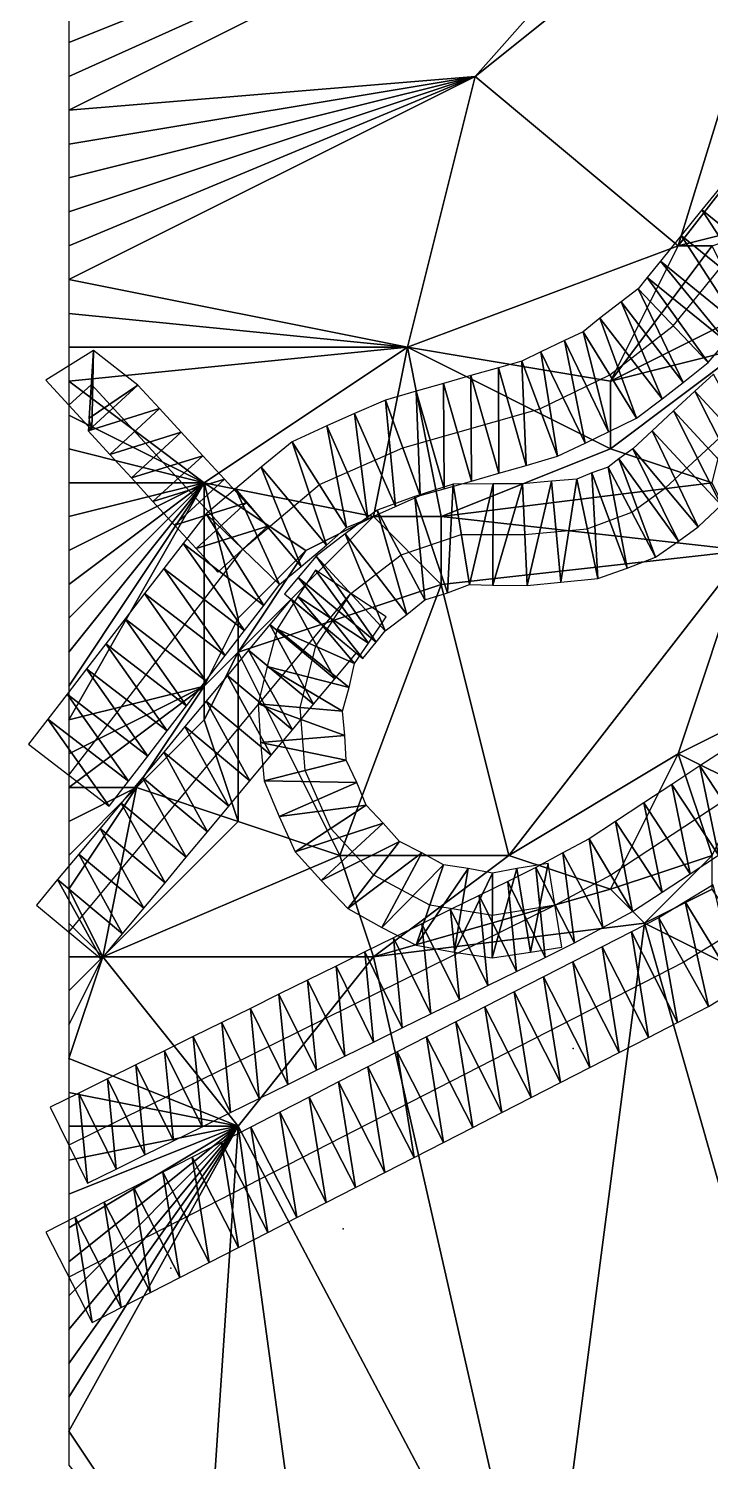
# Model space of a CAD drawing. Header units: metres. Extents: x -1103 to 901, y -902 to 905.
# Drawn here: x -1102.4 to -1062.1, y -753.8 to -669.2 of the extents above; entities that cross this region are included whole.
import ezdxf

# ---------------------------------------------------------------- set-up
doc = ezdxf.new("R2010")
doc.units = ezdxf.units.M
for name, color, linetype in [('OSM_BUILDING_ROOFS', 1, 'CONTINUOUS'), ('OSM_BUILDING_WALLS', 8, 'CONTINUOUS'), ('OSM_ROAD_AXES', 2, 'CONTINUOUS'), ('OSM_ROAD_SURFACE', 9, 'CONTINUOUS'), ('OSM_TERRAIN', 3, 'CONTINUOUS'), ('OSM_TREES', 3, 'CONTINUOUS')]:
    doc.layers.add(name, color=color, linetype=linetype)

msp = doc.modelspace()

# ---------------------------------------------------------------- linework, layer by layer
at = {"layer": 'OSM_BUILDING_ROOFS'}
for points in [[(-1076.196, -780.4, 11.295), (-901.164, -715.469, 11.295), (-908.637, -700.12, 11.295)], [(-1076.196, -780.4, 11.295), (-908.637, -700.12, 11.295), (-909.61, -700.584, 11.295)], [(-909.61, -700.584, 11.295), (-1058.71, -771.995, 11.295), (-1076.196, -780.4, 11.295)], [(-1076.196, -780.4, 11.295), (-1073.864, -798.415, 11.295), (-901.164, -715.469, 11.295)]]:
    msp.add_3dface(points, dxfattribs=at)
at = {"layer": 'OSM_BUILDING_WALLS'}
for points in [[(-1073.864, -798.415, 6.095), (-901.164, -715.469, 6.095), (-901.164, -715.469, 11.295)], [(-1073.864, -798.415, 6.095), (-901.164, -715.469, 11.295), (-1073.864, -798.415, 11.295)]]:
    msp.add_3dface(points, dxfattribs=at)
at = {"layer": 'OSM_ROAD_AXES'}
for points in [[(-942.707, -541.634, 15.245), (-965.255, -603.321, 12.366), (-977.613, -633.059, 12.271), (-984.775, -649.393, 13.875), (-995.707, -665.086, 16.563), (-1012.596, -684.318, 18.854), (-1024.843, -696.317, 18.719), (-1036.505, -705.972, 16.873), (-1048.829, -715.229, 13.77), (-1063.674, -724.308, 11.18), (-1100, -742.912, 11.933)], [(-949.372, -542.673, 15.503), (-965.974, -589.243, 13.023), (-973.048, -605.389, 12.264), (-976.121, -612.401, 12.194), (-988.191, -635.647, 12.846), (-995.74, -648.144, 14.9), (-1005.544, -662.134, 17.192), (-1016.2, -675.637, 18.234), (-1027.684, -687.05, 18.171), (-1045.381, -702.787, 15.625), (-1056.368, -711.535, 13.048), (-1067.985, -719.177, 11.428), (-1071.279, -720.947, 11.315), (-1100, -735.112, 11.938)], [(-1084.952, -704.469, 12.255), (-1083.35, -702.534, 12.291), (-1080.376, -700.255, 12.331), (-1076.817, -699.05, 12.452), (-1073.059, -699.061, 12.676), (-1069.378, -698.718, 12.894), (-1066.747, -697.734, 13.036), (-1064.758, -696.296, 13.141), (-1059.717, -691.629, 13.741), (-999.013, -616.482, 12.354), (-995.851, -611.605, 12.159), (-994.514, -607.17, 12.147), (-994.083, -602.061, 12.143), (-994.381, -598.345, 12.145), (-993.453, -594.729, 12.137), (-991.397, -591.61, 12.118), (-984.334, -584.831, 12.391)], [(-1062.724, -684.795, 13.652), (-1020.987, -633.314, 14.085)], [(-1100, -713.273, 12.411), (-1089.728, -699.924, 12.682), (-1085.196, -696.108, 12.567), (-1080.277, -693.941, 12.58), (-1072.186, -691.629, 13.074), (-1068.041, -689.627, 13.226), (-1064.294, -686.73, 13.504), (-1062.724, -684.795, 13.652)], [(-1100, -691.416, 12.969), (-1098.67, -690.192, 12.958), (-1089.728, -699.924, 12.682)], [(-1071.279, -720.947, 11.315), (-1074.982, -721.555, 11.238), (-1078.685, -720.936, 11.171), (-1081.99, -719.166, 11.289), (-1084.532, -716.413, 11.473), (-1086.036, -712.996, 11.712), (-1086.334, -709.269, 11.958), (-1085.406, -705.652, 12.183), (-1083.35, -702.534, 12.291)], [(-1100, -722.533, 12.071), (-1084.952, -704.469, 12.255)]]:
    msp.add_polyline3d(points, dxfattribs=at)
at = {"layer": 'OSM_ROAD_SURFACE'}
for points in [[(-1057.939, -683.656, 14.249), (-1061.372, -678.363, 14.252), (-1062.599, -679.877, 14.199)], [(-1059.166, -685.17, 14.021), (-1062.599, -679.877, 14.199), (-1063.827, -681.391, 14.146)], [(-1059.166, -685.17, 14.021), (-1057.939, -683.656, 14.249), (-1062.599, -679.877, 14.199)], [(-1060.394, -686.684, 13.877), (-1063.827, -681.391, 14.146), (-1065.054, -682.905, 14.02)], [(-1060.394, -686.684, 13.877), (-1059.166, -685.17, 14.021), (-1063.827, -681.391, 14.146)], [(-1061.179, -687.652, 13.914), (-1065.054, -682.905, 14.02), (-1065.839, -683.873, 13.899)], [(-1061.179, -687.652, 13.914), (-1060.394, -686.684, 13.877), (-1065.054, -682.905, 14.02)], [(-1062.227, -688.904, 13.898), (-1065.839, -683.873, 13.899), (-1066.361, -684.556, 13.815)], [(-1062.227, -688.904, 13.898), (-1061.179, -687.652, 13.914), (-1065.839, -683.873, 13.899)], [(-1063.708, -690.069, 13.723), (-1066.361, -684.556, 13.815), (-1067.378, -685.323, 13.703)], [(-1063.708, -690.069, 13.723), (-1062.227, -688.904, 13.898), (-1066.361, -684.556, 13.815)], [(-1064.957, -691.035, 13.576), (-1067.378, -685.323, 13.703), (-1068.627, -686.288, 13.563)], [(-1064.957, -691.035, 13.576), (-1063.708, -690.069, 13.723), (-1067.378, -685.323, 13.703)], [(-1066.459, -692.176, 13.399), (-1068.627, -686.288, 13.563), (-1069.623, -687.079, 13.45)], [(-1066.459, -692.176, 13.399), (-1064.957, -691.035, 13.576), (-1068.627, -686.288, 13.563)], [(-1069.5, -693.663, 13.155), (-1070.727, -687.593, 13.358), (-1072.109, -688.261, 13.241)], [(-1068.118, -692.996, 13.217), (-1069.623, -687.079, 13.45), (-1070.727, -687.593, 13.358)], [(-1069.5, -693.663, 13.155), (-1068.118, -692.996, 13.217), (-1070.727, -687.593, 13.358)], [(-1068.118, -692.996, 13.217), (-1066.459, -692.176, 13.399), (-1069.623, -687.079, 13.45)], [(-1098.645, -692.888, 12.994), (-1098.543, -688.196, 13.008), (-1101.355, -689.945, 13.001)], [(-1098.645, -692.888, 12.994), (-1098.797, -692.188, 12.996), (-1098.543, -688.196, 13.008)], [(-1098.797, -692.188, 12.996), (-1095.92, -690.229, 12.992), (-1098.543, -688.196, 13.008)], [(-1071.129, -694.437, 13.023), (-1072.109, -688.261, 13.241), (-1073.243, -688.822, 13.144)], [(-1071.129, -694.437, 13.023), (-1069.5, -693.663, 13.155), (-1072.109, -688.261, 13.241)], [(-1074.598, -695.438, 12.781), (-1074.628, -689.207, 13.079), (-1076.246, -689.669, 13.035)], [(-1072.98, -694.976, 12.893), (-1073.243, -688.822, 13.144), (-1074.628, -689.207, 13.079)], [(-1074.598, -695.438, 12.781), (-1072.98, -694.976, 12.893), (-1074.628, -689.207, 13.079)], [(-1072.98, -694.976, 12.893), (-1071.129, -694.437, 13.023), (-1073.243, -688.822, 13.144)], [(-1098.797, -692.188, 12.996), (-1098.865, -692.936, 12.998), (-1095.92, -690.229, 12.992)], [(-1098.865, -692.936, 12.998), (-1094.643, -691.619, 12.959), (-1095.92, -690.229, 12.992)], [(-1077.835, -696.363, 12.556), (-1077.865, -690.132, 12.933), (-1079.483, -690.594, 12.821)], [(-1076.216, -695.901, 12.668), (-1076.246, -689.669, 13.035), (-1077.865, -690.132, 12.933)], [(-1077.835, -696.363, 12.556), (-1076.216, -695.901, 12.668), (-1077.865, -690.132, 12.933)], [(-1076.216, -695.901, 12.668), (-1074.598, -695.438, 12.781), (-1076.246, -689.669, 13.035)], [(-1058.939, -694.997, 13.822), (-1061.919, -689.591, 13.915), (-1063.016, -690.594, 13.77)], [(-1080.707, -697.409, 12.438), (-1081.302, -691.121, 12.798), (-1083.126, -691.918, 12.811)], [(-1079.252, -696.76, 12.495), (-1079.483, -690.594, 12.821), (-1081.302, -691.121, 12.798)], [(-1080.707, -697.409, 12.438), (-1079.252, -696.76, 12.495), (-1081.302, -691.121, 12.798)], [(-1079.252, -696.76, 12.495), (-1077.835, -696.363, 12.556), (-1079.483, -690.594, 12.821)], [(-1060.199, -696.164, 13.636), (-1063.016, -690.594, 13.77), (-1064.276, -691.761, 13.602)], [(-1060.199, -696.164, 13.636), (-1058.939, -694.997, 13.822), (-1063.016, -690.594, 13.77)], [(-1098.865, -692.936, 12.998), (-1097.588, -694.326, 12.975), (-1094.643, -691.619, 12.959)], [(-1097.588, -694.326, 12.975), (-1093.365, -693.01, 12.925), (-1094.643, -691.619, 12.959)], [(-1082.346, -698.131, 12.407), (-1083.126, -691.918, 12.811), (-1084.766, -692.641, 12.822)], [(-1082.346, -698.131, 12.407), (-1080.707, -697.409, 12.438), (-1083.126, -691.918, 12.811)], [(-1061.459, -697.331, 13.383), (-1064.276, -691.761, 13.602), (-1065.536, -692.928, 13.434)], [(-1061.459, -697.331, 13.383), (-1060.199, -696.164, 13.636), (-1064.276, -691.761, 13.602)], [(-1083.591, -698.643, 12.483), (-1084.766, -692.641, 12.822), (-1086.801, -693.574, 12.834)], [(-1083.591, -698.643, 12.483), (-1082.346, -698.131, 12.407), (-1084.766, -692.641, 12.822)], [(-1097.588, -694.326, 12.975), (-1096.31, -695.716, 12.949), (-1093.365, -693.01, 12.925)], [(-1096.31, -695.716, 12.949), (-1092.088, -694.4, 12.891), (-1093.365, -693.01, 12.925)], [(-1084.774, -699.675, 12.516), (-1086.801, -693.574, 12.834), (-1088.639, -695.085, 12.801)], [(-1084.774, -699.675, 12.516), (-1083.591, -698.643, 12.483), (-1086.801, -693.574, 12.834)], [(-1062.833, -698.597, 13.316), (-1065.536, -692.928, 13.434), (-1066.682, -693.995, 13.28)], [(-1062.833, -698.597, 13.316), (-1061.459, -697.331, 13.383), (-1065.536, -692.928, 13.434)], [(-1096.31, -695.716, 12.949), (-1095.033, -697.106, 12.92), (-1092.088, -694.4, 12.891)], [(-1095.033, -697.106, 12.92), (-1090.81, -695.79, 12.832), (-1092.088, -694.4, 12.891)], [(-1063.995, -699.446, 13.257), (-1066.682, -693.995, 13.28), (-1067.51, -694.583, 13.192)], [(-1063.995, -699.446, 13.257), (-1062.833, -698.597, 13.316), (-1066.682, -693.995, 13.28)], [(-1086.285, -700.947, 12.53), (-1088.639, -695.085, 12.801), (-1090.149, -696.357, 12.773)], [(-1086.285, -700.947, 12.53), (-1084.774, -699.675, 12.516), (-1088.639, -695.085, 12.801)], [(-1067.011, -701.036, 13.038), (-1068.14, -695.077, 13.125), (-1069.114, -695.416, 13.055)], [(-1065.354, -700.391, 13.164), (-1067.51, -694.583, 13.192), (-1068.14, -695.077, 13.125)], [(-1067.011, -701.036, 13.038), (-1065.354, -700.391, 13.164), (-1068.14, -695.077, 13.125)], [(-1065.354, -700.391, 13.164), (-1063.995, -699.446, 13.257), (-1067.51, -694.583, 13.192)], [(-1095.033, -697.106, 12.92), (-1093.755, -698.497, 12.818), (-1090.81, -695.79, 12.832)], [(-1093.755, -698.497, 12.818), (-1089.533, -697.18, 12.758), (-1090.81, -695.79, 12.832)], [(-1077.634, -702.494, 12.364), (-1077.3, -696.089, 12.6), (-1079.559, -696.811, 12.487)], [(-1077.634, -702.494, 12.364), (-1076.334, -702.011, 12.472), (-1077.3, -696.089, 12.6)], [(-1076.334, -702.011, 12.472), (-1074.929, -696.055, 12.726), (-1077.3, -696.089, 12.6)], [(-1076.334, -702.011, 12.472), (-1074.947, -702.055, 12.54), (-1074.929, -696.055, 12.726)], [(-1074.947, -702.055, 12.54), (-1073.193, -696.064, 12.816), (-1074.929, -696.055, 12.726)], [(-1074.947, -702.055, 12.54), (-1072.925, -702.058, 12.645), (-1073.193, -696.064, 12.816)], [(-1072.925, -702.058, 12.645), (-1071.497, -695.902, 12.907), (-1073.193, -696.064, 12.816)], [(-1072.925, -702.058, 12.645), (-1070.94, -701.877, 12.764), (-1071.497, -695.902, 12.907)], [(-1070.94, -701.877, 12.764), (-1069.995, -695.782, 12.986), (-1071.497, -695.902, 12.907)], [(-1070.94, -701.877, 12.764), (-1068.761, -701.654, 12.896), (-1069.995, -695.782, 12.986)], [(-1068.761, -701.654, 12.896), (-1069.114, -695.416, 13.055), (-1069.995, -695.782, 12.986)], [(-1068.761, -701.654, 12.896), (-1067.011, -701.036, 13.038), (-1069.114, -695.416, 13.055)], [(-1087.566, -702.004, 12.56), (-1090.149, -696.357, 12.773), (-1091.889, -697.843, 12.825)], [(-1087.566, -702.004, 12.56), (-1086.285, -700.947, 12.53), (-1090.149, -696.357, 12.773)], [(-1078.965, -702.903, 12.339), (-1079.559, -696.811, 12.487), (-1081.788, -697.608, 12.41)], [(-1078.965, -702.903, 12.339), (-1077.634, -702.494, 12.364), (-1079.559, -696.811, 12.487)], [(-1093.755, -698.497, 12.818), (-1092.478, -699.887, 12.788), (-1089.533, -697.18, 12.758)], [(-1088.492, -703.237, 12.505), (-1091.889, -697.843, 12.825), (-1093.247, -699.578, 12.787)], [(-1092.478, -699.887, 12.788), (-1088.255, -698.571, 12.72), (-1089.533, -697.18, 12.758)], [(-1088.492, -703.237, 12.505), (-1087.566, -702.004, 12.56), (-1091.889, -697.843, 12.825)], [(-1080.038, -703.776, 12.294), (-1081.788, -697.608, 12.41), (-1083.688, -699.013, 12.466)], [(-1080.038, -703.776, 12.294), (-1078.965, -702.903, 12.339), (-1081.788, -697.608, 12.41)], [(-1092.478, -699.887, 12.788), (-1091.2, -701.277, 12.745), (-1088.255, -698.571, 12.72)], [(-1089.633, -704.72, 12.443), (-1093.247, -699.578, 12.787), (-1094.388, -701.061, 12.752)], [(-1089.633, -704.72, 12.443), (-1088.492, -703.237, 12.505), (-1093.247, -699.578, 12.787)], [(-1081.318, -704.741, 12.246), (-1083.688, -699.013, 12.466), (-1085.382, -700.327, 12.499)], [(-1081.318, -704.741, 12.246), (-1080.038, -703.776, 12.294), (-1083.688, -699.013, 12.466)], [(-1081.841, -705.415, 12.208), (-1085.382, -700.327, 12.499), (-1086.462, -701.588, 12.454)], [(-1081.841, -705.415, 12.208), (-1081.318, -704.741, 12.246), (-1085.382, -700.327, 12.499)], [(-1090.774, -706.203, 12.527), (-1094.388, -701.061, 12.752), (-1095.529, -702.544, 12.717)], [(-1090.774, -706.203, 12.527), (-1089.633, -704.72, 12.443), (-1094.388, -701.061, 12.752)], [(-1082.29, -705.469, 12.209), (-1085.437, -701.158, 12.377), (-1086.465, -702.717, 12.315)], [(-1082.29, -705.469, 12.209), (-1081.262, -703.91, 12.299), (-1085.437, -701.158, 12.377)], [(-1082.642, -706.382, 12.154), (-1086.462, -701.588, 12.454), (-1087.263, -702.556, 12.416)], [(-1082.642, -706.382, 12.154), (-1081.841, -705.415, 12.208), (-1086.462, -701.588, 12.454)], [(-1091.916, -707.686, 12.653), (-1095.529, -702.544, 12.717), (-1096.671, -704.027, 12.685)], [(-1091.916, -707.686, 12.653), (-1090.774, -706.203, 12.527), (-1095.529, -702.544, 12.717)], [(-1084.286, -707.574, 12.095), (-1086.873, -702.869, 12.312), (-1088.127, -704.374, 12.29)], [(-1083.12, -706.665, 12.141), (-1086.465, -702.717, 12.315), (-1087.691, -704.64, 12.291)], [(-1084.286, -707.574, 12.095), (-1083.032, -706.069, 12.179), (-1086.873, -702.869, 12.312)], [(-1083.12, -706.665, 12.141), (-1082.29, -705.469, 12.209), (-1086.465, -702.717, 12.315)], [(-1093.057, -709.17, 12.575), (-1096.671, -704.027, 12.685), (-1097.812, -705.51, 12.66)], [(-1093.057, -709.17, 12.575), (-1091.916, -707.686, 12.653), (-1096.671, -704.027, 12.685)], [(-1085.54, -709.08, 12.011), (-1088.127, -704.374, 12.29), (-1089.381, -705.88, 12.263)], [(-1083.448, -708.082, 12.053), (-1087.691, -704.64, 12.291), (-1088.291, -706.839, 12.188)], [(-1085.54, -709.08, 12.011), (-1084.286, -707.574, 12.095), (-1088.127, -704.374, 12.29)], [(-1083.448, -708.082, 12.053), (-1083.12, -706.665, 12.141), (-1087.691, -704.64, 12.291)], [(-1094.198, -710.653, 12.467), (-1097.812, -705.51, 12.66), (-1098.953, -706.994, 12.635)], [(-1094.198, -710.653, 12.467), (-1093.057, -709.17, 12.575), (-1097.812, -705.51, 12.66)], [(-1086.793, -710.585, 11.928), (-1089.381, -705.88, 12.263), (-1090.635, -707.385, 12.242)], [(-1086.793, -710.585, 11.928), (-1085.54, -709.08, 12.011), (-1089.381, -705.88, 12.263)], [(-1095.34, -712.136, 12.359), (-1098.953, -706.994, 12.635), (-1100.095, -708.477, 12.572)], [(-1095.34, -712.136, 12.359), (-1094.198, -710.653, 12.467), (-1098.953, -706.994, 12.635)], [(-1083.843, -709.482, 11.966), (-1088.291, -706.839, 12.188), (-1088.825, -709.055, 12.085)], [(-1083.843, -709.482, 11.966), (-1083.448, -708.082, 12.053), (-1088.291, -706.839, 12.188)], [(-1088.047, -712.091, 11.951), (-1090.635, -707.385, 12.242), (-1091.889, -708.89, 12.405)], [(-1088.047, -712.091, 11.951), (-1086.793, -710.585, 11.928), (-1090.635, -707.385, 12.242)], [(-1096.481, -713.619, 12.25), (-1100.095, -708.477, 12.572), (-1101.236, -709.96, 12.558)], [(-1096.481, -713.619, 12.25), (-1095.34, -712.136, 12.359), (-1100.095, -708.477, 12.572)], [(-1089.301, -713.596, 12.063), (-1091.889, -708.89, 12.405), (-1093.143, -710.396, 12.361)], [(-1089.301, -713.596, 12.063), (-1088.047, -712.091, 11.951), (-1091.889, -708.89, 12.405)], [(-1083.693, -710.932, 11.87), (-1083.843, -709.482, 11.966), (-1088.825, -709.055, 12.085)], [(-1083.693, -710.932, 11.87), (-1088.825, -709.055, 12.085), (-1088.677, -711.332, 12.032)], [(-1097.622, -715.102, 12.259), (-1101.236, -709.96, 12.558), (-1102.378, -711.443, 12.538)], [(-1097.622, -715.102, 12.259), (-1096.481, -713.619, 12.25), (-1101.236, -709.96, 12.558)], [(-1090.555, -715.101, 12.117), (-1093.143, -710.396, 12.361), (-1094.397, -711.901, 12.294)], [(-1090.555, -715.101, 12.117), (-1089.301, -713.596, 12.063), (-1093.143, -710.396, 12.361)], [(-1083.611, -712.384, 11.775), (-1083.693, -710.932, 11.87), (-1088.677, -711.332, 12.032)], [(-1083.611, -712.384, 11.775), (-1088.677, -711.332, 12.032), (-1088.46, -713.607, 11.971)], [(-1091.809, -716.607, 12.113), (-1094.397, -711.901, 12.294), (-1095.651, -713.406, 12.221)], [(-1091.809, -716.607, 12.113), (-1090.555, -715.101, 12.117), (-1094.397, -711.901, 12.294)], [(-1061.061, -711.63, 12.531), (-1062.72, -712.722, 12.243), (-1059.973, -716.899, 11.989)], [(-1082.996, -713.697, 11.682), (-1083.611, -712.384, 11.775), (-1088.46, -713.607, 11.971)], [(-1062.72, -712.722, 12.243), (-1064.38, -713.813, 11.957), (-1061.632, -717.991, 11.858)], [(-1062.72, -712.722, 12.243), (-1061.632, -717.991, 11.858), (-1059.973, -716.899, 11.989)], [(-1093.063, -718.112, 12.116), (-1095.651, -713.406, 12.221), (-1096.905, -714.912, 12.223)], [(-1093.063, -718.112, 12.116), (-1091.809, -716.607, 12.113), (-1095.651, -713.406, 12.221)], [(-1082.996, -713.697, 11.682), (-1088.46, -713.607, 11.971), (-1087.572, -715.711, 11.84)], [(-1082.441, -715.042, 11.587), (-1082.996, -713.697, 11.682), (-1087.572, -715.711, 11.84)], [(-1064.38, -713.813, 11.957), (-1066.04, -714.905, 11.811), (-1063.292, -719.082, 11.683)], [(-1064.38, -713.813, 11.957), (-1063.292, -719.082, 11.683), (-1061.632, -717.991, 11.858)], [(-1094.317, -719.617, 12.118), (-1096.905, -714.912, 12.223), (-1098.159, -716.417, 12.261)], [(-1094.317, -719.617, 12.118), (-1093.063, -718.112, 12.116), (-1096.905, -714.912, 12.223)], [(-1082.441, -715.042, 11.587), (-1087.572, -715.711, 11.84), (-1086.623, -717.783, 11.659)], [(-1081.424, -716.094, 11.501), (-1082.441, -715.042, 11.587), (-1086.623, -717.783, 11.659)], [(-1066.04, -714.905, 11.811), (-1067.699, -715.997, 11.671), (-1064.951, -720.174, 11.475)], [(-1066.04, -714.905, 11.811), (-1064.951, -720.174, 11.475), (-1063.292, -719.082, 11.683)], [(-1095.571, -721.123, 12.121), (-1098.159, -716.417, 12.261), (-1099.413, -717.923, 12.3)], [(-1095.571, -721.123, 12.121), (-1094.317, -719.617, 12.118), (-1098.159, -716.417, 12.261)], [(-1081.424, -716.094, 11.501), (-1086.623, -717.783, 11.659), (-1085.098, -719.485, 11.447)], [(-1080.46, -717.189, 11.413), (-1081.424, -716.094, 11.501), (-1085.098, -719.485, 11.447)], [(-1067.699, -715.997, 11.671), (-1069.268, -717.031, 11.538), (-1066.702, -721.323, 11.256)], [(-1067.699, -715.997, 11.671), (-1066.702, -721.323, 11.256), (-1064.951, -720.174, 11.475)], [(-1080.46, -717.189, 11.413), (-1085.098, -719.485, 11.447), (-1083.519, -721.144, 11.313)], [(-1079.157, -717.847, 11.35), (-1080.46, -717.189, 11.413), (-1083.519, -721.144, 11.313)], [(-1069.268, -717.031, 11.538), (-1070.815, -717.86, 11.419), (-1068.449, -722.264, 11.169)], [(-1069.268, -717.031, 11.538), (-1068.449, -722.264, 11.169), (-1066.702, -721.323, 11.256)], [(-1096.825, -722.628, 12.124), (-1099.413, -717.923, 12.3), (-1100.667, -719.428, 12.139)], [(-1096.825, -722.628, 12.124), (-1095.571, -721.123, 12.121), (-1099.413, -717.923, 12.3)], [(-1079.157, -717.847, 11.35), (-1083.519, -721.144, 11.313), (-1081.517, -722.255, 11.215)], [(-1077.878, -718.569, 11.298), (-1079.157, -717.847, 11.35), (-1081.517, -722.255, 11.215)], [(-1070.815, -717.86, 11.419), (-1072.423, -718.724, 11.308), (-1070.134, -723.169, 11.159)], [(-1070.815, -717.86, 11.419), (-1070.134, -723.169, 11.159), (-1068.449, -722.264, 11.169)], [(-1077.878, -718.569, 11.298), (-1081.517, -722.255, 11.215), (-1079.491, -723.302, 11.204)], [(-1076.421, -718.78, 11.268), (-1077.878, -718.569, 11.298), (-1079.491, -723.302, 11.204)], [(-1076.421, -718.78, 11.268), (-1079.491, -723.302, 11.204), (-1077.246, -723.711, 11.157)], [(-1074.978, -719.055, 11.252), (-1076.421, -718.78, 11.268), (-1077.246, -723.711, 11.157)], [(-1074.978, -719.055, 11.252), (-1077.246, -723.711, 11.157), (-1074.985, -724.055, 11.155)], [(-1073.536, -718.784, 11.283), (-1074.978, -719.055, 11.252), (-1074.985, -724.055, 11.155)], [(-1073.536, -718.784, 11.283), (-1074.985, -724.055, 11.155), (-1072.725, -723.718, 11.156)], [(-1072.423, -718.724, 11.308), (-1074.074, -719.538, 11.281), (-1071.862, -724.022, 11.154)], [(-1071.684, -718.48, 11.343), (-1073.536, -718.784, 11.283), (-1072.725, -723.718, 11.156)], [(-1071.684, -718.48, 11.343), (-1072.725, -723.718, 11.156), (-1070.874, -723.414, 11.158)], [(-1072.423, -718.724, 11.308), (-1071.862, -724.022, 11.154), (-1070.134, -723.169, 11.159)], [(-1098.079, -724.133, 12.126), (-1100.667, -719.428, 12.139), (-1101.921, -720.933, 12.134)], [(-1098.079, -724.133, 12.126), (-1096.825, -722.628, 12.124), (-1100.667, -719.428, 12.139)], [(-1074.074, -719.538, 11.281), (-1075.764, -720.371, 11.253), (-1073.552, -724.855, 11.149)], [(-1074.074, -719.538, 11.281), (-1073.552, -724.855, 11.149), (-1071.862, -724.022, 11.154)], [(-1061.94, -719.731, 11.517), (-1063.59, -720.74, 11.357), (-1060.459, -725.859, 11.334)], [(-1075.764, -720.371, 11.253), (-1077.453, -721.204, 11.224), (-1075.241, -725.689, 11.145)], [(-1075.764, -720.371, 11.253), (-1075.241, -725.689, 11.145), (-1073.552, -724.855, 11.149)], [(-1063.59, -720.74, 11.357), (-1065.141, -721.692, 11.225), (-1062.207, -726.925, 11.259)], [(-1063.59, -720.74, 11.357), (-1062.207, -726.925, 11.259), (-1060.459, -725.859, 11.334)], [(-1077.453, -721.204, 11.224), (-1079.143, -722.038, 11.196), (-1076.931, -726.522, 11.14)], [(-1077.453, -721.204, 11.224), (-1076.931, -726.522, 11.14), (-1075.241, -725.689, 11.145)], [(-1079.143, -722.038, 11.196), (-1080.832, -722.871, 11.181), (-1078.62, -727.355, 11.135)], [(-1079.143, -722.038, 11.196), (-1078.62, -727.355, 11.135), (-1076.931, -726.522, 11.14)], [(-1065.141, -721.692, 11.225), (-1066.771, -722.524, 11.162), (-1064.036, -727.865, 11.182)], [(-1065.141, -721.692, 11.225), (-1064.036, -727.865, 11.182), (-1062.207, -726.925, 11.259)], [(-1080.832, -722.871, 11.181), (-1082.522, -723.704, 11.195), (-1080.31, -728.188, 11.13)], [(-1080.832, -722.871, 11.181), (-1080.31, -728.188, 11.13), (-1078.62, -727.355, 11.135)], [(-1066.771, -722.524, 11.162), (-1068.501, -723.41, 11.157), (-1065.766, -728.75, 11.143)], [(-1066.771, -722.524, 11.162), (-1065.766, -728.75, 11.143), (-1064.036, -727.865, 11.182)], [(-1082.522, -723.704, 11.195), (-1084.211, -724.537, 11.283), (-1081.999, -729.022, 11.169)], [(-1082.522, -723.704, 11.195), (-1081.999, -729.022, 11.169), (-1080.31, -728.188, 11.13)], [(-1068.501, -723.41, 11.157), (-1070.231, -724.296, 11.152), (-1067.496, -729.636, 11.118)], [(-1068.501, -723.41, 11.157), (-1067.496, -729.636, 11.118), (-1065.766, -728.75, 11.143)], [(-1084.211, -724.537, 11.283), (-1085.901, -725.371, 11.372), (-1083.689, -729.855, 11.236)], [(-1084.211, -724.537, 11.283), (-1083.689, -729.855, 11.236), (-1081.999, -729.022, 11.169)], [(-1070.231, -724.296, 11.152), (-1071.961, -725.182, 11.147), (-1069.226, -730.522, 11.113)], [(-1070.231, -724.296, 11.152), (-1069.226, -730.522, 11.113), (-1067.496, -729.636, 11.118)], [(-1085.901, -725.371, 11.372), (-1087.59, -726.204, 11.462), (-1085.378, -730.688, 11.303)], [(-1085.901, -725.371, 11.372), (-1085.378, -730.688, 11.303), (-1083.689, -729.855, 11.236)], [(-1071.961, -725.182, 11.147), (-1073.69, -726.068, 11.142), (-1070.955, -731.408, 11.108)], [(-1071.961, -725.182, 11.147), (-1070.955, -731.408, 11.108), (-1069.226, -730.522, 11.113)], [(-1087.59, -726.204, 11.462), (-1089.279, -727.037, 11.552), (-1087.068, -731.522, 11.371)], [(-1087.59, -726.204, 11.462), (-1087.068, -731.522, 11.371), (-1085.378, -730.688, 11.303)], [(-1073.69, -726.068, 11.142), (-1075.42, -726.954, 11.137), (-1072.685, -732.294, 11.103)], [(-1073.69, -726.068, 11.142), (-1072.685, -732.294, 11.103), (-1070.955, -731.408, 11.108)], [(-1089.279, -727.037, 11.552), (-1090.969, -727.871, 11.642), (-1088.757, -732.355, 11.439)], [(-1089.279, -727.037, 11.552), (-1088.757, -732.355, 11.439), (-1087.068, -731.522, 11.371)], [(-1075.42, -726.954, 11.137), (-1077.15, -727.839, 11.132), (-1074.415, -733.18, 11.098)], [(-1075.42, -726.954, 11.137), (-1074.415, -733.18, 11.098), (-1072.685, -732.294, 11.103)], [(-1090.969, -727.871, 11.642), (-1092.658, -728.704, 11.731), (-1090.447, -733.188, 11.529)], [(-1090.969, -727.871, 11.642), (-1090.447, -733.188, 11.529), (-1088.757, -732.355, 11.439)], [(-1077.15, -727.839, 11.132), (-1078.88, -728.725, 11.127), (-1076.145, -734.066, 11.093)], [(-1077.15, -727.839, 11.132), (-1076.145, -734.066, 11.093), (-1074.415, -733.18, 11.098)], [(-1092.658, -728.704, 11.731), (-1094.348, -729.537, 11.811), (-1092.136, -734.021, 11.589)], [(-1092.658, -728.704, 11.731), (-1092.136, -734.021, 11.589), (-1090.447, -733.188, 11.529)], [(-1078.88, -728.725, 11.127), (-1080.61, -729.611, 11.122), (-1077.875, -734.952, 11.088)], [(-1078.88, -728.725, 11.127), (-1077.875, -734.952, 11.088), (-1076.145, -734.066, 11.093)], [(-1094.348, -729.537, 11.811), (-1096.037, -730.37, 11.871), (-1093.826, -734.855, 11.694)], [(-1094.348, -729.537, 11.811), (-1093.826, -734.855, 11.694), (-1092.136, -734.021, 11.589)], [(-1080.61, -729.611, 11.122), (-1082.34, -730.497, 11.186), (-1079.605, -735.838, 11.094)], [(-1080.61, -729.611, 11.122), (-1079.605, -735.838, 11.094), (-1077.875, -734.952, 11.088)], [(-1096.037, -730.37, 11.871), (-1097.727, -731.204, 11.93), (-1095.515, -735.688, 11.798)], [(-1096.037, -730.37, 11.871), (-1095.515, -735.688, 11.798), (-1093.826, -734.855, 11.694)], [(-1082.34, -730.497, 11.186), (-1084.069, -731.383, 11.255), (-1081.334, -736.723, 11.163)], [(-1082.34, -730.497, 11.186), (-1081.334, -736.723, 11.163), (-1079.605, -735.838, 11.094)], [(-1097.727, -731.204, 11.93), (-1099.416, -732.037, 11.982), (-1097.205, -736.521, 11.902)], [(-1097.727, -731.204, 11.93), (-1097.205, -736.521, 11.902), (-1095.515, -735.688, 11.798)], [(-1084.069, -731.383, 11.255), (-1085.799, -732.269, 11.324), (-1083.064, -737.609, 11.232)], [(-1084.069, -731.383, 11.255), (-1083.064, -737.609, 11.232), (-1081.334, -736.723, 11.163)], [(-1099.416, -732.037, 11.982), (-1101.106, -732.87, 11.873), (-1098.894, -737.355, 12.006)], [(-1099.416, -732.037, 11.982), (-1098.894, -737.355, 12.006), (-1097.205, -736.521, 11.902)], [(-1085.799, -732.269, 11.324), (-1087.529, -733.155, 11.392), (-1084.794, -738.495, 11.3)], [(-1085.799, -732.269, 11.324), (-1084.794, -738.495, 11.3), (-1083.064, -737.609, 11.232)], [(-1087.529, -733.155, 11.392), (-1089.259, -734.041, 11.461), (-1086.524, -739.381, 11.369)], [(-1087.529, -733.155, 11.392), (-1086.524, -739.381, 11.369), (-1084.794, -738.495, 11.3)], [(-1089.259, -734.041, 11.461), (-1090.989, -734.927, 11.54), (-1088.254, -740.267, 11.424)], [(-1089.259, -734.041, 11.461), (-1088.254, -740.267, 11.424), (-1086.524, -739.381, 11.369)], [(-1090.989, -734.927, 11.54), (-1092.718, -735.813, 11.626), (-1089.983, -741.153, 11.511)], [(-1090.989, -734.927, 11.54), (-1089.983, -741.153, 11.511), (-1088.254, -740.267, 11.424)], [(-1092.718, -735.813, 11.626), (-1094.448, -736.698, 11.721), (-1091.713, -742.039, 11.624)], [(-1092.718, -735.813, 11.626), (-1091.713, -742.039, 11.624), (-1089.983, -741.153, 11.511)], [(-1094.448, -736.698, 11.721), (-1096.178, -737.584, 11.817), (-1093.443, -742.925, 11.733)], [(-1094.448, -736.698, 11.721), (-1093.443, -742.925, 11.733), (-1091.713, -742.039, 11.624)], [(-1096.178, -737.584, 11.817), (-1097.908, -738.47, 11.912), (-1095.173, -743.811, 11.842)], [(-1096.178, -737.584, 11.817), (-1095.173, -743.811, 11.842), (-1093.443, -742.925, 11.733)], [(-1097.908, -738.47, 11.912), (-1099.638, -739.356, 12.007), (-1096.903, -744.697, 11.953)], [(-1097.908, -738.47, 11.912), (-1096.903, -744.697, 11.953), (-1095.173, -743.811, 11.842)], [(-1099.638, -739.356, 12.007), (-1101.367, -740.242, 11.854), (-1098.633, -745.582, 12.037)], [(-1099.638, -739.356, 12.007), (-1098.633, -745.582, 12.037), (-1096.903, -744.697, 11.953)]]:
    msp.add_3dface(points, dxfattribs=at)
at = {"layer": 'OSM_TERRAIN'}
for points in [[(-1100, -674, 13), (-1060, -654, 13), (-1100, -672, 13)], [(-1100, -674, 13), (-1076, -672, 13.165), (-1060, -654, 13)], [(-1100, -672, 13), (-1060, -654, 13), (-1100, -670, 13)], [(-1100, -670, 13), (-1060, -654, 13), (-1100, -668, 13)], [(-1076, -672, 13.165), (-1056, -656, 14.127), (-1060, -654, 13)], [(-1064, -682, 14.096), (-1056, -656, 14.127), (-1076, -672, 13.165)], [(-1064, -682, 14.096), (-1050, -664, 14.688), (-1056, -656, 14.127)], [(-1064, -682, 14.096), (-1056, -680, 14.292), (-1050, -664, 14.688)], [(-1100, -684, 12.999), (-1076, -672, 13.165), (-1100, -682, 13)], [(-1100, -682, 13), (-1076, -672, 13.165), (-1100, -680, 13)], [(-1100, -684, 12.999), (-1080, -688, 12.901), (-1076, -672, 13.165)], [(-1100, -680, 13), (-1076, -672, 13.165), (-1100, -678, 13)], [(-1100, -678, 13), (-1076, -672, 13.165), (-1100, -676, 13)], [(-1100, -676, 13), (-1076, -672, 13.165), (-1100, -674, 13)], [(-1080, -688, 12.901), (-1064, -682, 14.096), (-1076, -672, 13.165)], [(-1062, -682, 13.776), (-1056, -680, 14.292), (-1064, -682, 14.096)], [(-1068, -690, 13.193), (-1064, -682, 14.096), (-1080, -688, 12.901)], [(-1068, -690, 13.193), (-1060, -686, 13.776), (-1062, -682, 13.776)], [(-1068, -690, 13.193), (-1062, -682, 13.776), (-1064, -682, 14.096)], [(-1100, -686, 12.989), (-1080, -688, 12.901), (-1100, -684, 12.999)], [(-1100, -688, 12.962), (-1080, -688, 12.901), (-1100, -686, 12.989)], [(-1060, -688, 14.104), (-1060, -686, 13.776), (-1068, -690, 13.193)], [(-1100, -690, 12.968), (-1080, -688, 12.901), (-1100, -688, 12.962)], [(-1100, -690, 12.968), (-1092, -696, 12.81), (-1080, -688, 12.901)], [(-1082, -698, 12.336), (-1080, -688, 12.901), (-1092, -696, 12.81)], [(-1082, -698, 12.336), (-1078, -698, 12.398), (-1080, -688, 12.901)], [(-1078, -698, 12.398), (-1068, -694, 13.163), (-1080, -688, 12.901)], [(-1080, -688, 12.901), (-1068, -694, 13.163), (-1068, -690, 13.193)], [(-1068, -694, 13.163), (-1060, -688, 14.104), (-1068, -690, 13.193)], [(-1068, -694, 13.163), (-1062, -696, 13.291), (-1060, -688, 14.104)], [(-1100, -692, 12.97), (-1092, -696, 12.81), (-1100, -690, 12.968)], [(-1100, -694, 12.977), (-1092, -696, 12.81), (-1100, -692, 12.97)], [(-1100, -696, 12.976), (-1092, -696, 12.81), (-1100, -694, 12.977)], [(-1078, -698, 12.398), (-1062, -696, 13.291), (-1068, -694, 13.163)], [(-1100, -708, 12.575), (-1100, -710, 12.5), (-1092, -696, 12.81)], [(-1100, -708, 12.575), (-1092, -696, 12.81), (-1100, -706, 12.715)], [(-1100, -710, 12.5), (-1092, -708, 12.6), (-1092, -696, 12.81)], [(-1100, -706, 12.715), (-1092, -696, 12.81), (-1100, -704, 12.871)], [(-1100, -704, 12.871), (-1092, -696, 12.81), (-1100, -702, 12.943)], [(-1100, -702, 12.943), (-1092, -696, 12.81), (-1100, -700, 12.965)], [(-1100, -700, 12.965), (-1092, -696, 12.81), (-1100, -698, 12.97)], [(-1100, -698, 12.97), (-1092, -696, 12.81), (-1100, -696, 12.976)], [(-1092, -708, 12.6), (-1090, -704, 12.614), (-1092, -696, 12.81)], [(-1090, -704, 12.614), (-1086, -700, 12.588), (-1092, -696, 12.81)], [(-1086, -700, 12.588), (-1082, -698, 12.336), (-1092, -696, 12.81)], [(-1060, -700, 13.439), (-1062, -696, 13.291), (-1078, -698, 12.398)], [(-1090, -706, 12.212), (-1078, -702, 12.336), (-1082, -698, 12.336)], [(-1090, -706, 12.212), (-1082, -698, 12.336), (-1086, -700, 12.588)], [(-1078, -702, 12.336), (-1078, -698, 12.398), (-1082, -698, 12.336)], [(-1078, -702, 12.336), (-1060, -700, 13.439), (-1078, -698, 12.398)], [(-1090, -704, 12.614), (-1090, -706, 12.212), (-1086, -700, 12.588)], [(-1074, -718, 11.211), (-1060, -700, 13.439), (-1078, -702, 12.336)], [(-1074, -718, 11.211), (-1064, -712, 12.021), (-1060, -700, 13.439)], [(-1064, -712, 12.021), (-1056, -708, 13.348), (-1060, -700, 13.439)], [(-1084, -718, 11.364), (-1078, -702, 12.336), (-1090, -706, 12.212)], [(-1074, -718, 11.211), (-1078, -702, 12.336), (-1084, -718, 11.364)], [(-1092, -708, 12.6), (-1090, -706, 12.212), (-1090, -704, 12.614)], [(-1090, -716, 12.049), (-1090, -706, 12.212), (-1092, -710, 12.153)], [(-1092, -710, 12.153), (-1090, -706, 12.212), (-1092, -708, 12.6)], [(-1090, -716, 12.049), (-1084, -718, 11.364), (-1090, -706, 12.212)], [(-1100, -714, 12.39), (-1092, -708, 12.6), (-1100, -712, 12.448)], [(-1100, -714, 12.39), (-1096, -714, 12.12), (-1092, -708, 12.6)], [(-1100, -712, 12.448), (-1092, -708, 12.6), (-1100, -710, 12.5)], [(-1096, -714, 12.12), (-1092, -710, 12.153), (-1092, -708, 12.6)], [(-1060, -714, 12.584), (-1056, -708, 13.348), (-1064, -712, 12.021)], [(-1096, -714, 12.12), (-1090, -716, 12.049), (-1092, -710, 12.153)], [(-1068, -720, 11.381), (-1064, -712, 12.021), (-1074, -718, 11.211)], [(-1068, -720, 11.381), (-1062, -718, 11.832), (-1064, -712, 12.021)], [(-1062, -718, 11.832), (-1060, -714, 12.584), (-1064, -712, 12.021)], [(-1100, -720, 12.077), (-1096, -714, 12.12), (-1100, -718, 12.355)], [(-1100, -720, 12.077), (-1098, -724, 12.077), (-1096, -714, 12.12)], [(-1100, -718, 12.355), (-1096, -714, 12.12), (-1100, -716, 12.328)], [(-1100, -716, 12.328), (-1096, -714, 12.12), (-1100, -714, 12.39)], [(-1098, -724, 12.077), (-1090, -716, 12.049), (-1096, -714, 12.12)], [(-1098, -724, 12.077), (-1084, -718, 11.364), (-1090, -716, 12.049)], [(-1098, -724, 12.077), (-1082, -724, 11.107), (-1084, -718, 11.364)], [(-1082, -724, 11.107), (-1074, -718, 11.211), (-1084, -718, 11.364)], [(-1082, -724, 11.107), (-1068, -720, 11.381), (-1074, -718, 11.211)], [(-1066, -722, 11.115), (-1062, -718, 11.832), (-1068, -720, 11.381)], [(-1066, -722, 11.115), (-1062, -720, 11.415), (-1062, -718, 11.832)], [(-1100, -722, 12.071), (-1098, -724, 12.077), (-1100, -720, 12.077)], [(-1082, -724, 11.107), (-1066, -722, 11.115), (-1068, -720, 11.381)], [(-1066, -722, 11.115), (-1058, -726, 11.374), (-1062, -720, 11.415)], [(-1100, -724, 12.071), (-1098, -724, 12.077), (-1100, -722, 12.071)], [(-1072, -768, 10.831), (-1066, -722, 11.115), (-1082, -724, 11.107)], [(-1054, -764, 11.159), (-1066, -722, 11.115), (-1072, -768, 10.831)], [(-1054, -764, 11.159), (-1058, -726, 11.374), (-1066, -722, 11.115)], [(-1100, -730, 12.021), (-1090, -734, 11.44), (-1098, -724, 12.077)], [(-1100, -728, 12.065), (-1100, -730, 12.021), (-1098, -724, 12.077)], [(-1100, -728, 12.065), (-1098, -724, 12.077), (-1100, -726, 12.069)], [(-1100, -726, 12.069), (-1098, -724, 12.077), (-1100, -724, 12.071)], [(-1090, -734, 11.44), (-1082, -724, 11.107), (-1098, -724, 12.077)], [(-1090, -734, 11.44), (-1072, -768, 10.831), (-1082, -724, 11.107)], [(-1090, -734, 11.44), (-1100, -730, 12.021), (-1100, -732, 11.96)], [(-1100, -734, 11.901), (-1090, -734, 11.44), (-1100, -732, 11.96)], [(-1100, -752, 12.118), (-1092, -764, 11.67), (-1090, -734, 11.44)], [(-1100, -752, 12.118), (-1090, -734, 11.44), (-1100, -750, 12.118)], [(-1100, -750, 12.118), (-1090, -734, 11.44), (-1100, -748, 12.091)], [(-1100, -748, 12.091), (-1090, -734, 11.44), (-1100, -746, 12.031)], [(-1100, -746, 12.031), (-1090, -734, 11.44), (-1100, -744, 11.972)], [(-1090, -734, 11.44), (-1100, -742, 11.9), (-1100, -744, 11.972)], [(-1100, -742, 11.9), (-1090, -734, 11.44), (-1100, -740, 11.963)], [(-1100, -740, 11.963), (-1090, -734, 11.44), (-1100, -738, 12.027)], [(-1100, -736, 11.968), (-1090, -734, 11.44), (-1100, -734, 11.901)], [(-1100, -736, 11.968), (-1100, -738, 12.027), (-1090, -734, 11.44)], [(-1092, -764, 11.67), (-1084, -778, 11.167), (-1090, -734, 11.44)], [(-1084, -778, 11.167), (-1072, -768, 10.831), (-1090, -734, 11.44)], [(-1100, -754, 12.118), (-1092, -764, 11.67), (-1100, -752, 12.118)]]:
    msp.add_3dface(points, dxfattribs=at)
at = {"layer": 'OSM_TREES'}
for p in [(-1070.206, -729.396, 11.071), (-1083.791, -740.057, 11.216), (-1093.982, -742.368, 11.714)]:
    msp.add_point(p, dxfattribs=at)

doc.saveas('drawing.dxf')
